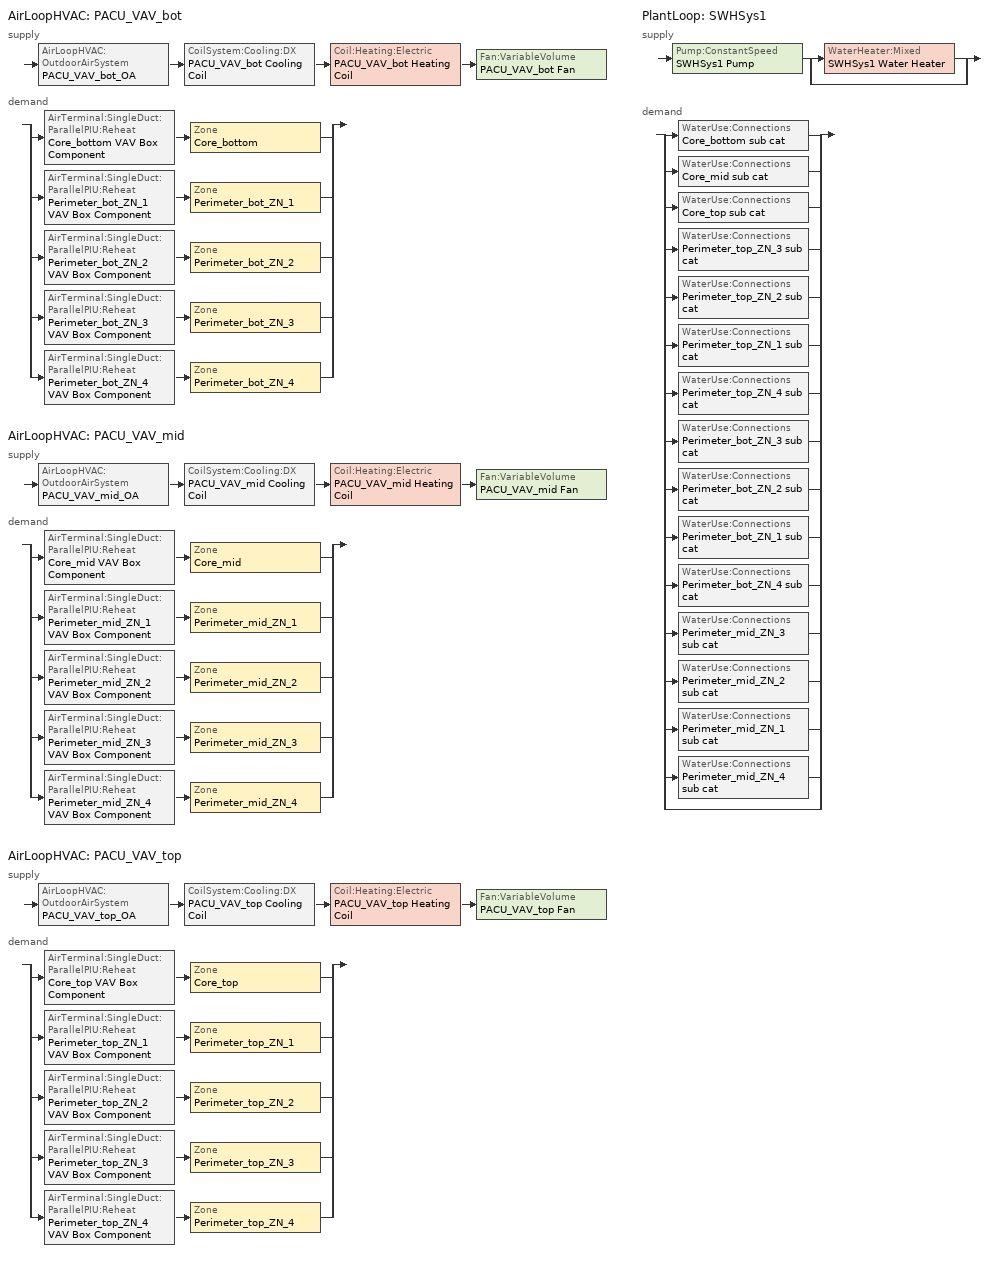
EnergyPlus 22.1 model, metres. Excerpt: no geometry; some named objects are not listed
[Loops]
AirLoopHVAC 'PACU_VAV_bot'
 supply: AirLoopHVAC:OutdoorAirSystem 'PACU_VAV_bot_OA' > CoilSystem:Cooling:DX 'PACU_VAV_bot Cooling Coil' > Coil:Heating:Electric 'PACU_VAV_bot Heating Coil' > Fan:VariableVolume 'PACU_VAV_bot Fan'
 demand: split
  | AirTerminal:SingleDuct:ParallelPIU:Reheat 'Core_bottom VAV Box Component' > Zone 'Core_bottom'
  | AirTerminal:SingleDuct:ParallelPIU:Reheat 'Perimeter_bot_ZN_1 VAV Box Component' > Zone 'Perimeter_bot_ZN_1'
  | AirTerminal:SingleDuct:ParallelPIU:Reheat 'Perimeter_bot_ZN_2 VAV Box Component' > Zone 'Perimeter_bot_ZN_2'
  | AirTerminal:SingleDuct:ParallelPIU:Reheat 'Perimeter_bot_ZN_3 VAV Box Component' > Zone 'Perimeter_bot_ZN_3'
  | AirTerminal:SingleDuct:ParallelPIU:Reheat 'Perimeter_bot_ZN_4 VAV Box Component' > Zone 'Perimeter_bot_ZN_4'
AirLoopHVAC 'PACU_VAV_mid'
 supply: AirLoopHVAC:OutdoorAirSystem 'PACU_VAV_mid_OA' > CoilSystem:Cooling:DX 'PACU_VAV_mid Cooling Coil' > Coil:Heating:Electric 'PACU_VAV_mid Heating Coil' > Fan:VariableVolume 'PACU_VAV_mid Fan'
 demand: split
  | AirTerminal:SingleDuct:ParallelPIU:Reheat 'Core_mid VAV Box Component' > Zone 'Core_mid'
  | AirTerminal:SingleDuct:ParallelPIU:Reheat 'Perimeter_mid_ZN_1 VAV Box Component' > Zone 'Perimeter_mid_ZN_1'
  | AirTerminal:SingleDuct:ParallelPIU:Reheat 'Perimeter_mid_ZN_2 VAV Box Component' > Zone 'Perimeter_mid_ZN_2'
  | AirTerminal:SingleDuct:ParallelPIU:Reheat 'Perimeter_mid_ZN_3 VAV Box Component' > Zone 'Perimeter_mid_ZN_3'
  | AirTerminal:SingleDuct:ParallelPIU:Reheat 'Perimeter_mid_ZN_4 VAV Box Component' > Zone 'Perimeter_mid_ZN_4'
AirLoopHVAC 'PACU_VAV_top'
 supply: AirLoopHVAC:OutdoorAirSystem 'PACU_VAV_top_OA' > CoilSystem:Cooling:DX 'PACU_VAV_top Cooling Coil' > Coil:Heating:Electric 'PACU_VAV_top Heating Coil' > Fan:VariableVolume 'PACU_VAV_top Fan'
 demand: split
  | AirTerminal:SingleDuct:ParallelPIU:Reheat 'Core_top VAV Box Component' > Zone 'Core_top'
  | AirTerminal:SingleDuct:ParallelPIU:Reheat 'Perimeter_top_ZN_1 VAV Box Component' > Zone 'Perimeter_top_ZN_1'
  | AirTerminal:SingleDuct:ParallelPIU:Reheat 'Perimeter_top_ZN_2 VAV Box Component' > Zone 'Perimeter_top_ZN_2'
  | AirTerminal:SingleDuct:ParallelPIU:Reheat 'Perimeter_top_ZN_3 VAV Box Component' > Zone 'Perimeter_top_ZN_3'
  | AirTerminal:SingleDuct:ParallelPIU:Reheat 'Perimeter_top_ZN_4 VAV Box Component' > Zone 'Perimeter_top_ZN_4'
PlantLoop 'SWHSys1'
 supply: Pump:ConstantSpeed 'SWHSys1 Pump' > split
  | WaterHeater:Mixed 'SWHSys1 Water Heater'
  | bypass
 demand: split
  | WaterUse:Connections 'Core_bottom sub cat'
  | WaterUse:Connections 'Core_mid sub cat'
  | WaterUse:Connections 'Core_top sub cat'
  | WaterUse:Connections 'Perimeter_top_ZN_3 sub cat'
  | WaterUse:Connections 'Perimeter_top_ZN_2 sub cat'
  | WaterUse:Connections 'Perimeter_top_ZN_1 sub cat'
  | WaterUse:Connections 'Perimeter_top_ZN_4 sub cat'
  | WaterUse:Connections 'Perimeter_bot_ZN_3 sub cat'
  | WaterUse:Connections 'Perimeter_bot_ZN_2 sub cat'
  | WaterUse:Connections 'Perimeter_bot_ZN_1 sub cat'
  | WaterUse:Connections 'Perimeter_bot_ZN_4 sub cat'
  | WaterUse:Connections 'Perimeter_mid_ZN_3 sub cat'
  | WaterUse:Connections 'Perimeter_mid_ZN_2 sub cat'
  | WaterUse:Connections 'Perimeter_mid_ZN_1 sub cat'
  | WaterUse:Connections 'Perimeter_mid_ZN_4 sub cat'
  | bypass
[DesignSpecification:OutdoorAir] Outdoor Air Method=Flow/Area; Outdoor Air Flow per Zone Floor Area=0.0004318
Name | Outdoor Air Schedule
SZ DSOA Core_bottom; SZ DSOA Perimeter_bot_ZN_1; SZ DSOA Perimeter_bot_ZN_2; SZ DSOA Perimeter_bot_ZN_3; SZ DSOA Perimeter_bot_ZN_4; SZ DSOA Core_mid; SZ DSOA Perimeter_mid_ZN_1; SZ DSOA Perimeter_mid_ZN_3; SZ DSOA Perimeter_mid_ZN_4; SZ DSOA Core_top; SZ DSOA Perimeter_top_ZN_1; SZ DSOA Perimeter_top_ZN_2; SZ DSOA Perimeter_top_ZN_3; SZ DSOA Perimeter_top_ZN_4
SZ DSOA Perimeter_mid_ZN_2 | PERIMETER_MID_ZN_2_OA_Mult
[DesignSpecification:ZoneAirDistribution] Zone Air Distribution Effectiveness in Cooling Mode=1; Zone Air Distribution Effectiveness in Heating Mode=1
Name | Minimum Zone Ventilation Efficiency
VAV_Zone_AirDistribution | 0.6
CM DSZAD Building
[Sizing:Zone] Zone Cooling Design Supply Air Temperature Input Method=SupplyAirTemperature; Zone Cooling Design Supply Air Temperature=12.8889; Zone Heating Design Supply Air Temperature Input Method=SupplyAirTemperature; Zone Heating Design Supply Air Temperature=32.1111; Zone Cooling Design Supply Air Humidity Ratio=0.0085; Zone Heating Design Supply Air Humidity Ratio=0.008; Cooling Design Air Flow Method=DesignDay; Cooling Design Air Flow Rate=0; Cooling Minimum Air Flow Fraction=0; Heating Design Air Flow Method=DesignDay; Heating Design Air Flow Rate=0; Design Specification Zone Air Distribution Object=VAV_Zone_AirDistribution
Name | Design Specification Outdoor Air Object
Core_bottom | SZ DSOA Core_bottom
Perimeter_bot_ZN_1 | SZ DSOA Perimeter_bot_ZN_1
Perimeter_bot_ZN_2 | SZ DSOA Perimeter_bot_ZN_2
Perimeter_bot_ZN_3 | SZ DSOA Perimeter_bot_ZN_3
Perimeter_bot_ZN_4 | SZ DSOA Perimeter_bot_ZN_4
Core_mid | SZ DSOA Core_mid
Perimeter_mid_ZN_1 | SZ DSOA Perimeter_mid_ZN_1
Perimeter_mid_ZN_2 | SZ DSOA Perimeter_mid_ZN_2
Perimeter_mid_ZN_3 | SZ DSOA Perimeter_mid_ZN_3
Perimeter_mid_ZN_4 | SZ DSOA Perimeter_mid_ZN_4
Core_top | SZ DSOA Core_top
Perimeter_top_ZN_1 | SZ DSOA Perimeter_top_ZN_1
Perimeter_top_ZN_2 | SZ DSOA Perimeter_top_ZN_2
Perimeter_top_ZN_3 | SZ DSOA Perimeter_top_ZN_3
Perimeter_top_ZN_4 | SZ DSOA Perimeter_top_ZN_4
[Sizing:System] Type of Load to Size On=Sensible; Design Outdoor Air Flow Rate=0.9561; Central Heating Maximum System Air Flow Ratio=0.3; Preheat Design Temperature=7; Preheat Design Humidity Ratio=0.008; Precool Design Temperature=12.8889; Precool Design Humidity Ratio=0.008; Central Cooling Design Supply Air Temperature=12.8889; Central Heating Design Supply Air Temperature=12.8889; Type of Zone Sum to Use=Coincident; 100 Outdoor Air in Cooling=No; 100 Outdoor Air in Heating=No; Central Cooling Design Supply Air Humidity Ratio=0.0085; Central Heating Design Supply Air Humidity Ratio=0.008; Cooling Supply Air Flow Rate Method=DesignDay; Cooling Supply Air Flow Rate=0; Heating Supply Air Flow Rate Method=DesignDay; Heating Supply Air Flow Rate=0; System Outdoor Air Method=ZoneSum
PACU_VAV_bot; PACU_VAV_mid; PACU_VAV_top
[Sizing:Plant]
SWHSys1: Loop Type=Heating; Design Loop Exit Temperature=60; Loop Design Temperature Difference=5
[ZoneControl:Thermostat] Control Type Schedule=Dual Zone Control Type Sched
Name | Zone or ZoneList | Control 1
Core_bottom Thermostat | Core_bottom | Core_bottom Dual SP Control
Perimeter_bot_ZN_1 Thermostat | Perimeter_bot_ZN_1 | Perimeter_bot_ZN_1 Dual SP Control
Perimeter_bot_ZN_2 Thermostat | Perimeter_bot_ZN_2 | Perimeter_bot_ZN_2 Dual SP Control
Perimeter_bot_ZN_3 Thermostat | Perimeter_bot_ZN_3 | Perimeter_bot_ZN_3 Dual SP Control
Perimeter_bot_ZN_4 Thermostat | Perimeter_bot_ZN_4 | Perimeter_bot_ZN_4 Dual SP Control
Core_mid Thermostat | Core_mid | Core_mid Dual SP Control
Perimeter_mid_ZN_1 Thermostat | Perimeter_mid_ZN_1 | Perimeter_mid_ZN_1 Dual SP Control
Perimeter_mid_ZN_2 Thermostat | Perimeter_mid_ZN_2 | Perimeter_mid_ZN_2 Dual SP Control
Perimeter_mid_ZN_3 Thermostat | Perimeter_mid_ZN_3 | Perimeter_mid_ZN_3 Dual SP Control
Perimeter_mid_ZN_4 Thermostat | Perimeter_mid_ZN_4 | Perimeter_mid_ZN_4 Dual SP Control
Core_top Thermostat | Core_top | Core_top Dual SP Control
Perimeter_top_ZN_1 Thermostat | Perimeter_top_ZN_1 | Perimeter_top_ZN_1 Dual SP Control
Perimeter_top_ZN_2 Thermostat | Perimeter_top_ZN_2 | Perimeter_top_ZN_2 Dual SP Control
Perimeter_top_ZN_3 Thermostat | Perimeter_top_ZN_3 | Perimeter_top_ZN_3 Dual SP Control
Perimeter_top_ZN_4 Thermostat | Perimeter_top_ZN_4 | Perimeter_top_ZN_4 Dual SP Control
[ThermostatSetpoint:DualSetpoint]
Name | Heating Setpoint Temperature Schedule | Cooling Setpoint Temperature Schedule
Core_bottom Dual SP Control; Perimeter_bot_ZN_1 Dual SP Control; Perimeter_bot_ZN_2 Dual SP Control; Perimeter_bot_ZN_3 Dual SP Control; Perimeter_bot_ZN_4 Dual SP Control; Core_mid Dual SP Control; Perimeter_mid_ZN_1 Dual SP Control; Perimeter_mid_ZN_3 Dual SP Control; Perimeter_mid_ZN_4 Dual SP Control; Core_top Dual SP Control; Perimeter_top_ZN_1 Dual SP Control; Perimeter_top_ZN_2 Dual SP Control; Perimeter_top_ZN_3 Dual SP Control; Perimeter_top_ZN_4 Dual SP Control | HTGSETP_SCH_YES_OPTIMUM | CLGSETP_SCH_YES_OPTIMUM
Perimeter_mid_ZN_2 Dual SP Control | HTGSETP_SCH_YES_OPTIMUM_w_SB | CLGSETP_SCH_YES_OPTIMUM_w_SB
[AirTerminal:SingleDuct:ParallelPIU:Reheat] Availability Schedule=Always_On; Maximum Primary Air Flow Rate=autosize; Maximum Secondary Air Flow Rate=autosize; Fan On Flow Fraction=0; Maximum Hot Water or Steam Flow Rate=autosize; Minimum Hot Water or Steam Flow Rate=0; Convergence Tolerance=0.0001
Name | Minimum Primary Air Flow Fraction | Fan | Reheat Coil
Core_bottom VAV Box Component | 0.3 | Core_bottom PIU Fan | Core_bottom VAV Box Reheat Coil
Perimeter_bot_ZN_1 VAV Box Component | 0.3 | Perimeter_bot_ZN_1 PIU Fan | Perimeter_bot_ZN_1 VAV Box Reheat Coil
Perimeter_bot_ZN_2 VAV Box Component | 0.3 | Perimeter_bot_ZN_2 PIU Fan | Perimeter_bot_ZN_2 VAV Box Reheat Coil
Perimeter_bot_ZN_3 VAV Box Component | 0.3 | Perimeter_bot_ZN_3 PIU Fan | Perimeter_bot_ZN_3 VAV Box Reheat Coil
Perimeter_bot_ZN_4 VAV Box Component | 0.3 | Perimeter_bot_ZN_4 PIU Fan | Perimeter_bot_ZN_4 VAV Box Reheat Coil
Core_mid VAV Box Component | 0.301 | Core_mid PIU Fan | Core_mid VAV Box Reheat Coil
Perimeter_mid_ZN_1 VAV Box Component | 0.3 | Perimeter_mid_ZN_1 PIU Fan | Perimeter_mid_ZN_1 VAV Box Reheat Coil
Perimeter_mid_ZN_2 VAV Box Component | 0.3 | Perimeter_mid_ZN_2 PIU Fan | Perimeter_mid_ZN_2 VAV Box Reheat Coil
Perimeter_mid_ZN_3 VAV Box Component | 0.3 | Perimeter_mid_ZN_3 PIU Fan | Perimeter_mid_ZN_3 VAV Box Reheat Coil
Perimeter_mid_ZN_4 VAV Box Component | 0.3 | Perimeter_mid_ZN_4 PIU Fan | Perimeter_mid_ZN_4 VAV Box Reheat Coil
Core_top VAV Box Component | 0.3 | Core_top PIU Fan | Core_top VAV Box Reheat Coil
Perimeter_top_ZN_1 VAV Box Component | 0.3 | Perimeter_top_ZN_1 PIU Fan | Perimeter_top_ZN_1 VAV Box Reheat Coil
Perimeter_top_ZN_2 VAV Box Component | 0.3 | Perimeter_top_ZN_2 PIU Fan | Perimeter_top_ZN_2 VAV Box Reheat Coil
Perimeter_top_ZN_3 VAV Box Component | 0.3 | Perimeter_top_ZN_3 PIU Fan | Perimeter_top_ZN_3 VAV Box Reheat Coil
Perimeter_top_ZN_4 VAV Box Component | 0.3 | Perimeter_top_ZN_4 PIU Fan | Perimeter_top_ZN_4 VAV Box Reheat Coil
[Zone equipment]
Core_bottom: Core_bottom VAV Box Component
Perimeter_bot_ZN_1: Perimeter_bot_ZN_1 VAV Box Component
Perimeter_bot_ZN_2: Perimeter_bot_ZN_2 VAV Box Component
Perimeter_bot_ZN_3: Perimeter_bot_ZN_3 VAV Box Component
Perimeter_bot_ZN_4: Perimeter_bot_ZN_4 VAV Box Component
Core_mid: Core_mid VAV Box Component
Perimeter_mid_ZN_1: Perimeter_mid_ZN_1 VAV Box Component
Perimeter_mid_ZN_2: Perimeter_mid_ZN_2 VAV Box Component
Perimeter_mid_ZN_3: Perimeter_mid_ZN_3 VAV Box Component
Perimeter_mid_ZN_4: Perimeter_mid_ZN_4 VAV Box Component
Core_top: Core_top VAV Box Component
Perimeter_top_ZN_1: Perimeter_top_ZN_1 VAV Box Component
Perimeter_top_ZN_2: Perimeter_top_ZN_2 VAV Box Component
Perimeter_top_ZN_3: Perimeter_top_ZN_3 VAV Box Component
Perimeter_top_ZN_4: Perimeter_top_ZN_4 VAV Box Component
[Fan:ConstantVolume] Availability Schedule=FAN_ALWAYS_ON; Fan Total Efficiency=0.52; Pressure Rise=385.452; Maximum Flow Rate=autosize; Motor Efficiency=0.8; Motor In Airstream Fraction=1
Core_bottom PIU Fan; Perimeter_bot_ZN_1 PIU Fan; Perimeter_bot_ZN_2 PIU Fan; Perimeter_bot_ZN_3 PIU Fan; Perimeter_bot_ZN_4 PIU Fan; Core_mid PIU Fan; Perimeter_mid_ZN_1 PIU Fan; Perimeter_mid_ZN_2 PIU Fan; Perimeter_mid_ZN_3 PIU Fan; Perimeter_mid_ZN_4 PIU Fan; Core_top PIU Fan; Perimeter_top_ZN_1 PIU Fan; Perimeter_top_ZN_2 PIU Fan; Perimeter_top_ZN_3 PIU Fan; Perimeter_top_ZN_4 PIU Fan
[Fan:VariableVolume] Availability Schedule=HVACOperationSchd; Pressure Rise=1337.13; Maximum Flow Rate=AUTOSIZE; Fan Power Minimum Flow Rate Input Method=Fraction; Fan Power Minimum Flow Fraction=0.25; Motor In Airstream Fraction=1; Fan Power Coefficient 1=0.0013; Fan Power Coefficient 2=0.147; Fan Power Coefficient 3=0.9506; Fan Power Coefficient 4=-0.0998; Fan Power Coefficient 5=0
Name | Fan Total Efficiency | Motor Efficiency
PACU_VAV_bot Fan; PACU_VAV_mid Fan | 0.6045 | 0.93
PACU_VAV_top Fan | 0.6084 | 0.936
[Coil:Cooling:DX:TwoSpeed] Availability Schedule=Always_On; High Speed Gross Rated Total Cooling Capacity=AUTOSIZE; High Speed Rated Sensible Heat Ratio=AUTOSIZE; High Speed Gross Rated Cooling COP=3.5; High Speed Rated Air Flow Rate=AUTOSIZE; Total Cooling Capacity Function of Temperature Curve=LgDXalt_CapFT; Total Cooling Capacity Function of Flow Fraction Curve=LgDXalt_CapFF; Energy Input Ratio Function of Temperature Curve=LgDXalt_EIRFT; Energy Input Ratio Function of Flow Fraction Curve=LgDXalt_EIRFF; Part Load Fraction Correlation Curve=LgDXalt_PLR; Low Speed Gross Rated Total Cooling Capacity=AUTOSIZE; Low Speed Gross Rated Sensible Heat Ratio=AUTOSIZE; Low Speed Gross Rated Cooling COP=3.5; Low Speed Rated Air Flow Rate=AUTOSIZE; Low Speed Total Cooling Capacity Function of Temperature Curve=LgDXalt_CapFT; Low Speed Energy Input Ratio Function of Temperature Curve=LgDXalt_EIRFT
PACU_VAV_bot Cooling Coil; PACU_VAV_mid Cooling Coil; PACU_VAV_top Cooling Coil
[Coil:Heating:Electric] Availability Schedule=Always_On; Efficiency=1; Nominal Capacity=autosize
PACU_VAV_bot Heating Coil; Core_bottom VAV Box Reheat Coil; Perimeter_bot_ZN_1 VAV Box Reheat Coil; Perimeter_bot_ZN_2 VAV Box Reheat Coil; Perimeter_bot_ZN_3 VAV Box Reheat Coil; Perimeter_bot_ZN_4 VAV Box Reheat Coil; PACU_VAV_mid Heating Coil; Core_mid VAV Box Reheat Coil; Perimeter_mid_ZN_1 VAV Box Reheat Coil; Perimeter_mid_ZN_2 VAV Box Reheat Coil; Perimeter_mid_ZN_3 VAV Box Reheat Coil; Perimeter_mid_ZN_4 VAV Box Reheat Coil; PACU_VAV_top Heating Coil; Core_top VAV Box Reheat Coil; Perimeter_top_ZN_1 VAV Box Reheat Coil; Perimeter_top_ZN_2 VAV Box Reheat Coil; Perimeter_top_ZN_3 VAV Box Reheat Coil; Perimeter_top_ZN_4 VAV Box Reheat Coil
[CoilSystem:Cooling:DX] Availability Schedule=Always_On
Name | Cooling Coil
PACU_VAV_bot Cooling Coil | PACU_VAV_bot Cooling Coil
PACU_VAV_mid Cooling Coil | PACU_VAV_mid Cooling Coil
PACU_VAV_top Cooling Coil | PACU_VAV_top Cooling Coil
[Controller:OutdoorAir] Minimum Outdoor Air Flow Rate=0; Maximum Outdoor Air Flow Rate=AUTOSIZE; Economizer Control Type=NoEconomizer; Economizer Control Action Type=ModulateFlow; Lockout Type=LockoutWithHeating; Minimum Limit Type=FixedMinimum; Minimum Outdoor Air Schedule=MinOA_Sched
Name | Maximum Fraction of Outdoor Air Schedule | Mechanical Ventilation Controller
PACU_VAV_bot_OA_Controller | VAV_BOT Max OA Fraction | PACU_VAV_bot_DCV
PACU_VAV_mid_OA_Controller | VAV_MID Max OA Fraction | PACU_VAV_mid_DCV
PACU_VAV_top_OA_Controller | VAV_TOP Max OA Fraction | PACU_VAV_top_DCV
[Controller:MechanicalVentilation] Availability Schedule=MinOA_Sched; Demand Controlled Ventilation=Yes; System Outdoor Air Method=Standard62.1VentilationRateProcedure; Design Specification Zone Air Distribution Object Name 1=CM DSZAD Building; Design Specification Zone Air Distribution Object Name 2=CM DSZAD Building; Design Specification Zone Air Distribution Object Name 3=CM DSZAD Building; Design Specification Zone Air Distribution Object Name 4=CM DSZAD Building; Design Specification Zone Air Distribution Object Name 5=CM DSZAD Building
Name | Zone or ZoneList 1 | Design Specification Outdoor Air Object Name 1 | Zone or ZoneList 2 | Design Specification Outdoor Air Object Name 2 | Zone or ZoneList 3 | Design Specification Outdoor Air Object Name 3 | Zone or ZoneList 4 | Design Specification Outdoor Air Object Name 4 | Zone or ZoneList 5 | Design Specification Outdoor Air Object Name 5
PACU_VAV_bot_DCV | Core_bottom | SZ DSOA Core_bottom | Perimeter_bot_ZN_1 | SZ DSOA Perimeter_bot_ZN_1 | Perimeter_bot_ZN_2 | SZ DSOA Perimeter_bot_ZN_2 | Perimeter_bot_ZN_3 | SZ DSOA Perimeter_bot_ZN_3 | Perimeter_bot_ZN_4 | SZ DSOA Perimeter_bot_ZN_4
PACU_VAV_mid_DCV | Core_mid | SZ DSOA Core_mid | Perimeter_mid_ZN_1 | SZ DSOA Perimeter_mid_ZN_1 | Perimeter_mid_ZN_2 | SZ DSOA Perimeter_mid_ZN_2 | Perimeter_mid_ZN_3 | SZ DSOA Perimeter_mid_ZN_3 | Perimeter_mid_ZN_4 | SZ DSOA Perimeter_mid_ZN_4
PACU_VAV_top_DCV | Core_top | SZ DSOA Core_top | Perimeter_top_ZN_1 | SZ DSOA Perimeter_top_ZN_1 | Perimeter_top_ZN_2 | SZ DSOA Perimeter_top_ZN_2 | Perimeter_top_ZN_3 | SZ DSOA Perimeter_top_ZN_3 | Perimeter_top_ZN_4 | SZ DSOA Perimeter_top_ZN_4
[AirLoopHVAC] Design Supply Air Flow Rate=AUTOSIZE
PACU_VAV_bot; PACU_VAV_mid; PACU_VAV_top
[AirLoopHVAC:ReturnPlenum]
Name | Zone
FirstFloor_Plenum_Return | FirstFloor_Plenum
MidFloor_Plenum_Return | MidFloor_Plenum
TopFloor_Plenum_Return | TopFloor_Plenum
[Pump:ConstantSpeed]
SWHSys1 Pump: Design Flow Rate=autosize; Design Pump Head=29891; Design Power Consumption=AUTOSIZE; Motor Efficiency=0.3; Fraction of Motor Inefficiencies to Fluid Stream=0; Pump Control Type=Intermittent
[WaterHeater:Mixed]
SWHSys1 Water Heater: Tank Volume=0.378541; Setpoint Temperature Schedule=SHWSys1 Water Heater Setpoint Temperature Schedule; Deadband Temperature Difference=0.1; Maximum Temperature Limit=85; Heater Control Type=Cycle; Heater Maximum Capacity=29307.11; Heater Fuel Type=Electricity; Heater Thermal Efficiency=1; Off Cycle Parasitic Fuel Consumption Rate=0; Off Cycle Parasitic Fuel Type=Electricity; Off Cycle Parasitic Heat Fraction to Tank=0; On Cycle Parasitic Fuel Consumption Rate=0; On Cycle Parasitic Fuel Type=Electricity; Ambient Temperature Indicator=zone; Ambient Temperature Zone=CORE_BOTTOM; Off Cycle Loss Coefficient to Ambient Temperature=2.47669; On Cycle Loss Coefficient to Ambient Temperature=2.47669; Use Side Effectiveness=1; Source Side Effectiveness=1; Use Side Design Flow Rate=AUTOSIZE; Source Side Design Flow Rate=AUTOSIZE; Indirect Water Heating Recovery Time=1.5
[PlantLoop]
SWHSys1: Fluid Type=WATER; Plant Equipment Operation Scheme=SWHSys1 Loop Operation Scheme List; Maximum Loop Temperature=60; Minimum Loop Temperature=10; Maximum Loop Flow Rate=AUTOSIZE; Minimum Loop Flow Rate=0; Plant Loop Volume=AUTOSIZE; Load Distribution Scheme=Optimal
[PlantEquipmentList]
SWHSys1 Equipment List: SWHSys1 Water Heater
[PlantEquipmentOperation:HeatingLoad]
SWHSys1 Operation Scheme: Load Range 1 Lower Limit=0; Load Range 1 Upper Limit=1000000000000000; Range 1 Equipment List=SWHSys1 Equipment List
[PlantEquipmentOperationSchemes]
SWHSys1 Loop Operation Scheme List: Control Scheme 1=SWHSys1 Operation Scheme; Control Scheme 1 Schedule=PlantOnSched
[EnergyManagementSystem:Sensor]
Name | OutputVariable or OutputMeter Index Key | OutputVariable or OutputMeter
pacu_vav_bot_OA_VRP | PACU_VAV_bot | Air System Outdoor Air Mechanical Ventilation Requested Mass Flow Rate
pacu_vav_bot_OA | PACU_VAV_bot | Air System Outdoor Air Mass Flow Rate
pacu_vav_bot_SUPPLY_FLOW | PACU_VAV_bot_OA-PACU_VAV_bot_CoolCNode | System Node Standard Density Volume Flow Rate
pacu_vav_mid_OA_VRP | PACU_VAV_mid | Air System Outdoor Air Mechanical Ventilation Requested Mass Flow Rate
pacu_vav_mid_OA | PACU_VAV_mid | Air System Outdoor Air Mass Flow Rate
pacu_vav_mid_SUPPLY_FLOW | PACU_VAV_mid_OA-PACU_VAV_mid_CoolCNode | System Node Standard Density Volume Flow Rate
pacu_vav_top_OA_VRP | PACU_VAV_top | Air System Outdoor Air Mechanical Ventilation Requested Mass Flow Rate
pacu_vav_top_OA | PACU_VAV_top | Air System Outdoor Air Mass Flow Rate
pacu_vav_top_SUPPLY_FLOW | PACU_VAV_top_OA-PACU_VAV_top_CoolCNode | System Node Standard Density Volume Flow Rate
[SetpointManager:Scheduled] Control Variable=Temperature
Name | Schedule | Setpoint Node or NodeList
PACU_VAV_bot SAT setpoint | Supply-Air-Temp-Sch | PACU_VAV_bot Supply Equipment Outlet Node
PACU_VAV_mid SAT setpoint | Supply-Air-Temp-Sch | PACU_VAV_mid Supply Equipment Outlet Node
PACU_VAV_top SAT setpoint | Supply-Air-Temp-Sch | PACU_VAV_top Supply Equipment Outlet Node
SWHSys1 Loop Setpoint Manager | SHWSys1-Loop-Temp-Schedule | SWHSys1 Supply Outlet Node
[SetpointManager:MixedAir] Control Variable=Temperature
Name | Setpoint Node or NodeList
PACU_VAV_bot_CoolC SAT Manager | PACU_VAV_bot_CoolC-PACU_VAV_bot_HeatCNode
PACU_VAV_bot_HeatC MixedAir Manager | PACU_VAV_bot_HeatC-PACU_VAV_bot FanNode
PACU_VAV_bot_OAMixed Air Temp Manager | PACU_VAV_bot_OA-PACU_VAV_bot_CoolCNode
PACU_VAV_mid_CoolC SAT Manager | PACU_VAV_mid_CoolC-PACU_VAV_mid_HeatCNode
PACU_VAV_mid_HeatC MixedAir Manager | PACU_VAV_mid_HeatC-PACU_VAV_mid FanNode
PACU_VAV_mid_OAMixed Air Temp Manager | PACU_VAV_mid_OA-PACU_VAV_mid_CoolCNode
PACU_VAV_top_CoolC SAT Manager | PACU_VAV_top_CoolC-PACU_VAV_top_HeatCNode
PACU_VAV_top_HeatC MixedAir Manager | PACU_VAV_top_HeatC-PACU_VAV_top FanNode
PACU_VAV_top_OAMixed Air Temp Manager | PACU_VAV_top_OA-PACU_VAV_top_CoolCNode
[WaterUse:Equipment] EndUse Subcategory=WaterUse; Peak Flow Rate=3.57511e-06; Flow Rate Fraction Schedule=BLDG_SWH_SCH
Name | Target Temperature Schedule | Hot Water Supply Temperature Schedule | Zone | Sensible Fraction Schedule | Latent Fraction Schedule
Core_bottom sub cat | Core_bottom sub cat Temp Sched | Core_bottom sub catHot Supply Temp Sched | Core_bottom | Core_bottom sub cat Sensible fract sched | Core_bottom sub cat Latent fract sched
Core_mid sub cat | Core_mid sub cat Temp Sched | Core_mid sub catHot Supply Temp Sched | Core_mid | Core_mid sub cat Sensible fract sched | Core_mid sub cat Latent fract sched
Core_top sub cat | Core_top sub cat Temp Sched | Core_top sub catHot Supply Temp Sched | Core_top | Core_top sub cat Sensible fract sched | Core_top sub cat Latent fract sched
Perimeter_top_ZN_3 sub cat | Perimeter_top_ZN_3 sub cat Temp Sched | Perimeter_top_ZN_3 sub catHot Supply Temp Sched | Perimeter_top_ZN_3 | Perimeter_top_ZN_3 sub cat Sensible fract sched | Perimeter_top_ZN_3 sub cat Latent fract sched
Perimeter_top_ZN_2 sub cat | Perimeter_top_ZN_2 sub cat Temp Sched | Perimeter_top_ZN_2 sub catHot Supply Temp Sched | Perimeter_top_ZN_2 | Perimeter_top_ZN_2 sub cat Sensible fract sched | Perimeter_top_ZN_2 sub cat Latent fract sched
Perimeter_top_ZN_1 sub cat | Perimeter_top_ZN_1 sub cat Temp Sched | Perimeter_top_ZN_1 sub catHot Supply Temp Sched | Perimeter_top_ZN_1 | Perimeter_top_ZN_1 sub cat Sensible fract sched | Perimeter_top_ZN_1 sub cat Latent fract sched
Perimeter_top_ZN_4 sub cat | Perimeter_top_ZN_4 sub cat Temp Sched | Perimeter_top_ZN_4 sub catHot Supply Temp Sched | Perimeter_top_ZN_4 | Perimeter_top_ZN_4 sub cat Sensible fract sched | Perimeter_top_ZN_4 sub cat Latent fract sched
Perimeter_bot_ZN_3 sub cat | Perimeter_bot_ZN_3 sub cat Temp Sched | Perimeter_bot_ZN_3 sub catHot Supply Temp Sched | Perimeter_bot_ZN_3 | Perimeter_bot_ZN_3 sub cat Sensible fract sched | Perimeter_bot_ZN_3 sub cat Latent fract sched
Perimeter_bot_ZN_2 sub cat | Perimeter_bot_ZN_2 sub cat Temp Sched | Perimeter_bot_ZN_2 sub catHot Supply Temp Sched | Perimeter_bot_ZN_2 | Perimeter_bot_ZN_2 sub cat Sensible fract sched | Perimeter_bot_ZN_2 sub cat Latent fract sched
Perimeter_bot_ZN_1 sub cat | Perimeter_bot_ZN_1 sub cat Temp Sched | Perimeter_bot_ZN_1 sub catHot Supply Temp Sched | Perimeter_bot_ZN_1 | Perimeter_bot_ZN_1 sub cat Sensible fract sched | Perimeter_bot_ZN_1 sub cat Latent fract sched
Perimeter_bot_ZN_4 sub cat | Perimeter_bot_ZN_4 sub cat Temp Sched | Perimeter_bot_ZN_4 sub catHot Supply Temp Sched | Perimeter_bot_ZN_4 | Perimeter_bot_ZN_4 sub cat Sensible fract sched | Perimeter_bot_ZN_4 sub cat Latent fract sched
Perimeter_mid_ZN_3 sub cat | Perimeter_mid_ZN_3 sub cat Temp Sched | Perimeter_mid_ZN_3 sub catHot Supply Temp Sched | Perimeter_mid_ZN_3 | Perimeter_mid_ZN_3 sub cat Sensible fract sched | Perimeter_mid_ZN_3 sub cat Latent fract sched
Perimeter_mid_ZN_2 sub cat | Perimeter_mid_ZN_2 sub cat Temp Sched | Perimeter_mid_ZN_2 sub catHot Supply Temp Sched | Perimeter_mid_ZN_2 | Perimeter_mid_ZN_2 sub cat Sensible fract sched | Perimeter_mid_ZN_2 sub cat Latent fract sched
Perimeter_mid_ZN_1 sub cat | Perimeter_mid_ZN_1 sub cat Temp Sched | Perimeter_mid_ZN_1 sub catHot Supply Temp Sched | Perimeter_mid_ZN_1 | Perimeter_mid_ZN_1 sub cat Sensible fract sched | Perimeter_mid_ZN_1 sub cat Latent fract sched
Perimeter_mid_ZN_4 sub cat | Perimeter_mid_ZN_4 sub cat Temp Sched | Perimeter_mid_ZN_4 sub catHot Supply Temp Sched | Perimeter_mid_ZN_4 | Perimeter_mid_ZN_4 sub cat Sensible fract sched | Perimeter_mid_ZN_4 sub cat Latent fract sched
[WaterUse:Connections]
Name | Water Use Equipment 1
Core_bottom sub cat | Core_bottom sub cat
Core_mid sub cat | Core_mid sub cat
Core_top sub cat | Core_top sub cat
Perimeter_top_ZN_3 sub cat | Perimeter_top_ZN_3 sub cat
Perimeter_top_ZN_2 sub cat | Perimeter_top_ZN_2 sub cat
Perimeter_top_ZN_1 sub cat | Perimeter_top_ZN_1 sub cat
Perimeter_top_ZN_4 sub cat | Perimeter_top_ZN_4 sub cat
Perimeter_bot_ZN_3 sub cat | Perimeter_bot_ZN_3 sub cat
Perimeter_bot_ZN_2 sub cat | Perimeter_bot_ZN_2 sub cat
Perimeter_bot_ZN_1 sub cat | Perimeter_bot_ZN_1 sub cat
Perimeter_bot_ZN_4 sub cat | Perimeter_bot_ZN_4 sub cat
Perimeter_mid_ZN_3 sub cat | Perimeter_mid_ZN_3 sub cat
Perimeter_mid_ZN_2 sub cat | Perimeter_mid_ZN_2 sub cat
Perimeter_mid_ZN_1 sub cat | Perimeter_mid_ZN_1 sub cat
Perimeter_mid_ZN_4 sub cat | Perimeter_mid_ZN_4 sub cat
[Schedule:Compact]
ALWAYS_ON; PlantOnSched; MinOA_Sched; FAN_ALWAYS_ON: Through: 12/31, For: AllDays, Until: 24:00, 1
HVACOperationSchd: Through: 12/31, For: Weekdays SummerDesignDay, Until: 06:00, 0, Until: 22:00, 1, Until: 24:00, 0, For: Saturday WinterDesignDay, Until: 06:00, 0, Until: 18:00, 1, Until: 24:00, 0, For:Sunday Holidays AllOtherDays, Until: 24:00, 0
BLDG_SWH_SCH: Through: 12/31, For: Weekdays SummerDesignDay, Until: 05:00, 0, Until: 06:00, 0, Until: 07:00, 0.07, Until: 08:00, 0.19, Until: 09:00, 0.35, Until: 10:00, 0.38, Until: 11:00, 0.39, Until: 12:00, 0.47, Until: 13:00, 0.57, Until: 14:00, 0.54, Until: 15:00, 0.34, Until: 16:00, 0.33, Until: 17:00, 0.44, Until: 18:00, 0.26, Until: 19:00, 0.21, Until: 20:00, 0.15, Until: 21:00, 0.17, Until: 22:00, 0.08, Until: 24:00, 0.05, For: Saturday WinterDesignDay, Until: 05:00, 0, Until: 06:00, 0, Until: 07:00, 0.07, Until: 08:00, 0.11, Until: 09:00, 0.15, Until: 10:00, 0.21, Until: 11:00, 0.19, Until: 12:00, 0.23, Until: 13:00, 0.2, Until: 14:00, 0.19, Until: 15:00, 0.15, Until: 16:00, 0.13, Until: 17:00, 0.14, Until: 19:00, 0.07, Until: 22:00, 0, Until: 24:00, 0, For:Sunday Holidays AllOtherDays, Until: 05:00, 0, Until: 06:00, 0, Until: 11:00, 0.04, Until: 13:00, 0.06, Until: 14:00, 0.09, Until: 15:00, 0.06, Until: 18:00, 0.04, Until: 22:00, 0, Until: 24:00, 0
HTGSETP_SCH_YES_OPTIMUM: Through: 12/31, For: WinterDesignDay, Until: 05:00, 15.6, Until: 06:00, 17.6, Until: 07:00, 19.6, Until: 22:00, 21, Until: 24:00, 15.6, For: Weekdays, Until: 05:00, 15.6, Until: 06:00, 17.8, Until: 07:00, 20, Until: 22:00, 21, Until: 24:00, 15.6, For SummerDesignDay, Until: 24:00, 15.6, For: Saturday, Until: 05:00, 15.6, Until: 06:00, 17.8, Until: 07:00, 20, Until: 17:00, 21, Until: 24:00, 15.6, For:Sunday Holidays AllOtherDays, Until: 24:00, 15.6
HTGSETP_SCH_YES_OPTIMUM_w_SB: Through: 12/31, For: Weekdays, Until: 01:00, 15.6, Until: 02:00, 15.6, Until: 03:00, 15.6, Until: 04:00, 15.6, Until: 05:00, 15.6, Until: 06:00, 17.8, Until: 07:00, 20, Until: 08:00, 21, Until: 09:00, 21, Until: 10:00, 21, Until: 11:00, 20.4444, Until: 12:00, 21, Until: 13:00, 20.4444, Until: 14:00, 21, Until: 15:00, 20.4444, Until: 16:00, 21, Until: 17:00, 21, Until: 18:00, 21, Until: 19:00, 21, Until: 20:00, 21, Until: 21:00, 21, Until: 22:00, 21, Until: 23:00, 15.6, Until: 24:00, 15.6, For: Saturday, Until: 01:00, 15.6, Until: 02:00, 15.6, Until: 03:00, 15.6, Until: 04:00, 15.6, Until: 05:00, 15.6, Until: 06:00, 17.6, Until: 07:00, 20, Until: 08:00, 21, Until: 09:00, 21, Until: 10:00, 21, Until: 11:00, 20.4444, Until: 12:00, 21, Until: 13:00, 20.4444, Until: 14:00, 21, Until: 15:00, 20.4444, Until: 16:00, 21, Until: 17:00, 21, Until: 18:00, 15.6, Until: 19:00, 15.6, Until: 20:00, 15.6, Until: 21:00, 15.6, Until: 22:00, 15.6, Until: 23:00, 15.6, Until: 24:00, 15.6, For: WinterDesignDay, Until: 05:00, 15.6, Until: 06:00, 17.6, Until: 07:00, 19.6, Until: 22:00, 21, Until: 24:00, 15.6, For SummerDesignDay, Until: 24:00, 15.6, For:Sunday Holidays AllOtherDays, Until: 24:00, 15.6
CLGSETP_SCH_YES_OPTIMUM: Through: 12/31, For: SummerDesignDay, Until: 05:00, 26.7, Until: 06:00, 25.7, Until: 07:00, 25, Until: 22:00, 24, Until: 24:00, 26.7, For: Weekdays, Until: 05:00, 26.7, Until: 06:00, 25.6, Until: 07:00, 25, Until: 22:00, 24, Until: 24:00, 26.7, For: Saturday, Until: 05:00, 26.7, Until: 06:00, 25.7, Until: 07:00, 25, Until: 17:00, 24, Until: 24:00, 26.7, For WinterDesignDay, Until: 24:00, 26.7, For:Sunday Holidays AllOtherDays, Until: 24:00, 26.7
CLGSETP_SCH_YES_OPTIMUM_w_SB: Through: 12/31, For: Weekdays, Until: 01:00, 26.7, Until: 02:00, 26.7, Until: 03:00, 26.7, Until: 04:00, 26.7, Until: 05:00, 26.7, Until: 06:00, 25.6, Until: 07:00, 25, Until: 08:00, 24, Until: 09:00, 24, Until: 10:00, 24, Until: 11:00, 24.5556, Until: 12:00, 24, Until: 13:00, 24.5556, Until: 14:00, 24, Until: 15:00, 24.5556, Until: 16:00, 24, Until: 17:00, 24, Until: 18:00, 24, Until: 19:00, 24, Until: 20:00, 24, Until: 21:00, 24, Until: 22:00, 24, Until: 23:00, 26.7, Until: 24:00, 26.7, For: Saturday, Until: 01:00, 26.7, Until: 02:00, 26.7, Until: 03:00, 26.7, Until: 04:00, 26.7, Until: 05:00, 26.7, Until: 06:00, 25.7, Until: 07:00, 25, Until: 08:00, 24, Until: 09:00, 24, Until: 10:00, 24, Until: 11:00, 24.5556, Until: 12:00, 24, Until: 13:00, 24.5556, Until: 14:00, 24, Until: 15:00, 24.5556, Until: 16:00, 24, Until: 17:00, 24, Until: 18:00, 26.7, Until: 19:00, 26.7, Until: 20:00, 26.7, Until: 21:00, 26.7, Until: 22:00, 26.7, Until: 23:00, 26.7, Until: 24:00, 26.7, For: SummerDesignDay, Until: 05:00, 26.7, Until: 06:00, 25.7, Until: 07:00, 25, Until: 22:00, 24, Until: 24:00, 26.7, For WinterDesignDay, Until: 24:00, 26.7, For:Sunday Holidays AllOtherDays, Until: 24:00, 26.7
Dual Zone Control Type Sched: Through: 12/31, For: AllDays, Until: 24:00, 4
Supply-Air-Temp-Sch: Through: 12/31, For: AllDays, Until: 24:00, 12.8
Core_bottom sub cat Latent fract sched; Core_mid sub cat Latent fract sched; Core_top sub cat Latent fract sched; Perimeter_top_ZN_3 sub cat Latent fract sched; Perimeter_top_ZN_2 sub cat Latent fract sched; Perimeter_top_ZN_1 sub cat Latent fract sched; Perimeter_top_ZN_4 sub cat Latent fract sched; Perimeter_bot_ZN_3 sub cat Latent fract sched; Perimeter_bot_ZN_2 sub cat Latent fract sched; Perimeter_bot_ZN_1 sub cat Latent fract sched; Perimeter_bot_ZN_4 sub cat Latent fract sched; Perimeter_mid_ZN_3 sub cat Latent fract sched; Perimeter_mid_ZN_2 sub cat Latent fract sched; Perimeter_mid_ZN_1 sub cat Latent fract sched; Perimeter_mid_ZN_4 sub cat Latent fract sched: Through: 12/31, For: AllDays, Until: 24:00, 0.05
Core_bottom sub cat Sensible fract sched; Core_mid sub cat Sensible fract sched; Core_top sub cat Sensible fract sched; Perimeter_top_ZN_3 sub cat Sensible fract sched; Perimeter_top_ZN_2 sub cat Sensible fract sched; Perimeter_top_ZN_1 sub cat Sensible fract sched; Perimeter_top_ZN_4 sub cat Sensible fract sched; Perimeter_bot_ZN_3 sub cat Sensible fract sched; Perimeter_bot_ZN_2 sub cat Sensible fract sched; Perimeter_bot_ZN_1 sub cat Sensible fract sched; Perimeter_bot_ZN_4 sub cat Sensible fract sched; Perimeter_mid_ZN_3 sub cat Sensible fract sched; Perimeter_mid_ZN_2 sub cat Sensible fract sched; Perimeter_mid_ZN_1 sub cat Sensible fract sched; Perimeter_mid_ZN_4 sub cat Sensible fract sched: Through: 12/31, For: AllDays, Until: 24:00, 0.2
Core_bottom sub cat Temp Sched; Core_mid sub cat Temp Sched; Core_top sub cat Temp Sched; Perimeter_top_ZN_3 sub cat Temp Sched; Perimeter_top_ZN_2 sub cat Temp Sched; Perimeter_top_ZN_1 sub cat Temp Sched; Perimeter_top_ZN_4 sub cat Temp Sched; Perimeter_bot_ZN_3 sub cat Temp Sched; Perimeter_bot_ZN_2 sub cat Temp Sched; Perimeter_bot_ZN_1 sub cat Temp Sched; Perimeter_bot_ZN_4 sub cat Temp Sched; Perimeter_mid_ZN_3 sub cat Temp Sched; Perimeter_mid_ZN_2 sub cat Temp Sched; Perimeter_mid_ZN_1 sub cat Temp Sched; Perimeter_mid_ZN_4 sub cat Temp Sched; SHWSys1-Loop-Temp-Schedule: Through: 12/31, For: AllDays, Until: 24:00, 60
Core_bottom sub catHot Supply Temp Sched; Core_mid sub catHot Supply Temp Sched; Core_top sub catHot Supply Temp Sched; Perimeter_top_ZN_3 sub catHot Supply Temp Sched; Perimeter_top_ZN_2 sub catHot Supply Temp Sched; Perimeter_top_ZN_1 sub catHot Supply Temp Sched; Perimeter_top_ZN_4 sub catHot Supply Temp Sched; Perimeter_bot_ZN_3 sub catHot Supply Temp Sched; Perimeter_bot_ZN_2 sub catHot Supply Temp Sched; Perimeter_bot_ZN_1 sub catHot Supply Temp Sched; Perimeter_bot_ZN_4 sub catHot Supply Temp Sched; Perimeter_mid_ZN_3 sub catHot Supply Temp Sched; Perimeter_mid_ZN_2 sub catHot Supply Temp Sched; Perimeter_mid_ZN_1 sub catHot Supply Temp Sched; Perimeter_mid_ZN_4 sub catHot Supply Temp Sched: Through: 12/31, For: AllDays, Until: 24:00, 55
SHWSys1 Water Heater Setpoint Temperature Schedule: Through: 12/31, For: AllDays, Until: 24:00, 60.1
PERIMETER_MID_ZN_2_OA_Mult: Through: 12/31, For: Weekdays, Until: 01:00, 1, Until: 02:00, 1, Until: 03:00, 1, Until: 04:00, 1, Until: 05:00, 1, Until: 06:00, 1, Until: 07:00, 1, Until: 08:00, 1, Until: 09:00, 1, Until: 10:00, 1, Until: 11:00, 0, Until: 12:00, 1, Until: 13:00, 0, Until: 14:00, 1, Until: 15:00, 0, Until: 16:00, 1, Until: 17:00, 1, Until: 18:00, 1, Until: 19:00, 1, Until: 20:00, 1, Until: 21:00, 1, Until: 22:00, 1, Until: 23:00, 1, Until: 24:00, 1, For: Saturday, Until: 01:00, 1, Until: 02:00, 1, Until: 03:00, 1, Until: 04:00, 1, Until: 05:00, 1, Until: 06:00, 1, Until: 07:00, 1, Until: 08:00, 1, Until: 09:00, 1, Until: 10:00, 1, Until: 11:00, 0, Until: 12:00, 1, Until: 13:00, 0, Until: 14:00, 1, Until: 15:00, 0, Until: 16:00, 1, Until: 17:00, 1, Until: 18:00, 1, Until: 19:00, 1, Until: 20:00, 1, Until: 21:00, 1, Until: 22:00, 1, Until: 23:00, 1, Until: 24:00, 1, For: AllOtherDays, Until: 24:00, 1
[Schedule:Constant] Hourly Value=1
VAV_BOT Max OA Fraction; VAV_MID Max OA Fraction; VAV_TOP Max OA Fraction
[Curve:Quadratic]
Name | Coefficient1 Constant | Coefficient2 x | Coefficient3 x2 | Minimum Value of x | Maximum Value of x
LgDXalt_CapFF | 0.718954 | 0.435436 | -0.154193 | 0.75 | 1.25
LgDXalt_EIRFF | 1.19525 | -0.306138 | 0.110973 | 0.75 | 1.25
LgDXalt_PLR | 0.771 | 0.229 | 0 | 0 | 1
[Curve:Biquadratic] Minimum Value of x=16.5556; Maximum Value of x=22.1111; Minimum Value of y=23.7778; Maximum Value of y=47.66
Name | Coefficient1 Constant | Coefficient2 x | Coefficient3 x2 | Coefficient4 y | Coefficient5 y2 | Coefficient6 xy
LgDXalt_CapFT | 1.39072 | -0.0529058 | 0.0018423 | 0.00058267 | -0.000186814 | 0.000265159
LgDXalt_EIRFT | -0.536161 | 0.105138 | -0.00172659 | 0.0149848 | 0.000659948 | -0.0017385
